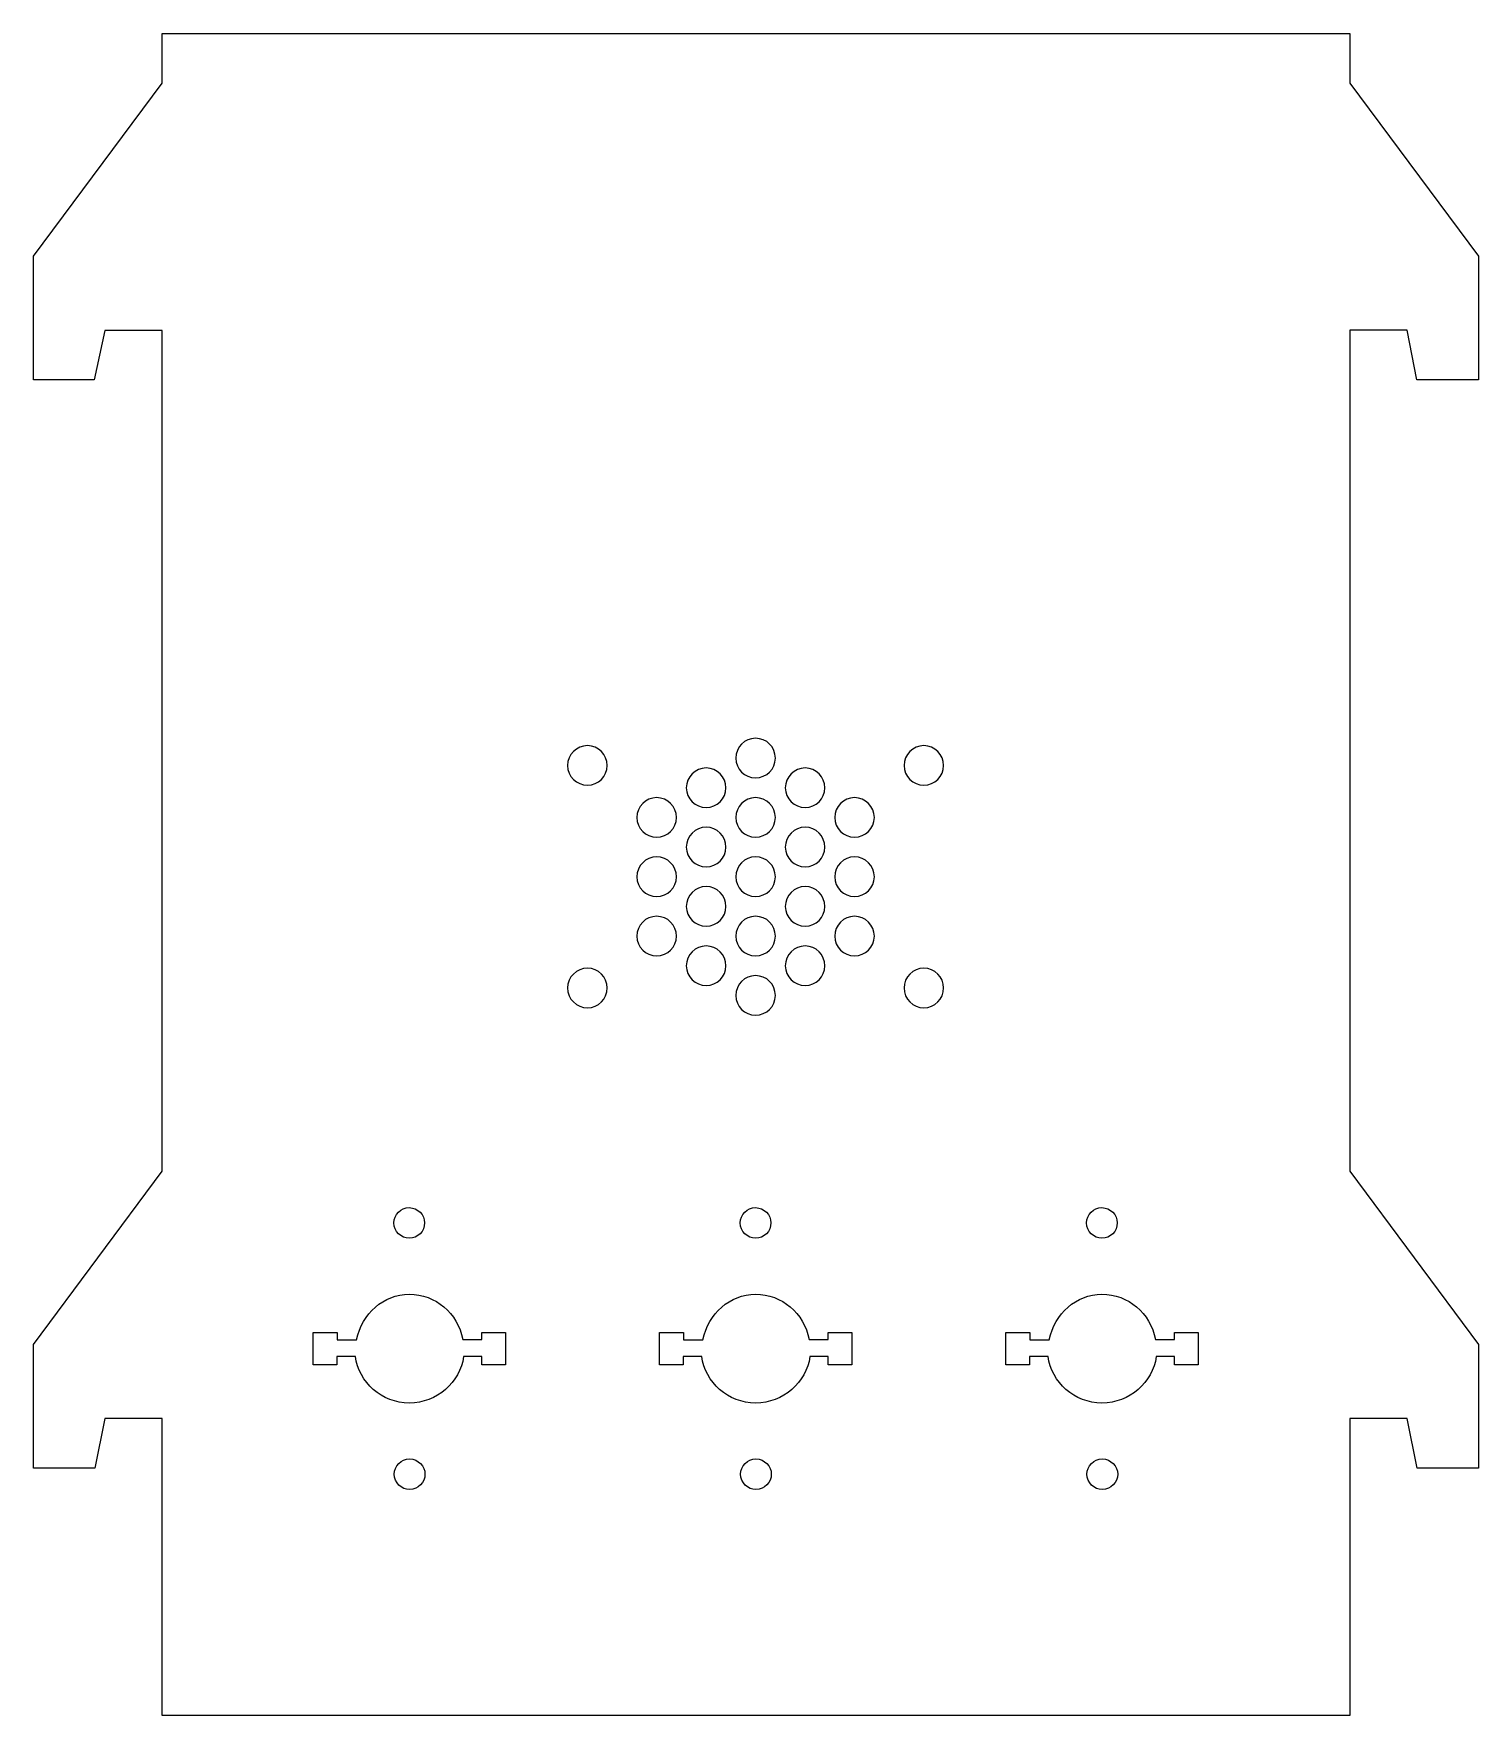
# Model space of a CAD drawing. Header units: millimetres. Extents: x -13 to 133, y -170 to 0.
import ezdxf

# ---------------------------------------------------------------- set-up
doc = ezdxf.new("R2010")
doc.units = ezdxf.units.MM
doc.layers.get('0').update_dxf_attribs({"linetype": 'CONTINUOUS'})

msp = doc.modelspace()

# ---------------------------------------------------------------- linework, layer by layer
for p, q in [((120, -29.98), (120, -29.98)), ((15.24, -134.56), (15.24, -131.31)), ((15.24, -131.31), (17.67, -131.31)), ((17.67, -131.31), (17.67, -132.03)), ((17.67, -132.03), (19.64, -132.03)), ((30.37, -131.99), (32.29, -131.99)), ((32.29, -131.99), (32.29, -131.31)), ((32.29, -131.31), (34.69, -131.31)), ((34.69, -131.31), (34.69, -134.56)), ((50.24, -134.56), (50.24, -131.31)), ((50.24, -131.31), (52.67, -131.31)), ((52.67, -131.31), (52.67, -132.03)), ((52.67, -132.03), (54.64, -132.03)), ((65.37, -131.99), (67.29, -131.99)), ((67.29, -131.99), (67.29, -131.31)), ((67.29, -131.31), (69.69, -131.31)), ((69.69, -131.31), (69.69, -134.56)), ((85.24, -134.56), (85.24, -131.31)), ((85.24, -131.31), (87.67, -131.31)), ((87.67, -131.31), (87.67, -132.03)), ((87.67, -132.03), (89.64, -132.03)), ((100.37, -131.99), (102.29, -131.99)), ((102.29, -131.99), (102.29, -131.31)), ((102.29, -131.31), (104.69, -131.31)), ((104.69, -131.31), (104.69, -134.56)), ((19.51, -133.71), (17.64, -133.71)), ((17.64, -133.71), (17.64, -134.56)), ((32.29, -133.73), (30.45, -133.73)), ((32.29, -134.56), (32.29, -133.73)), ((54.51, -133.71), (52.64, -133.71)), ((52.64, -133.71), (52.64, -134.56)), ((67.29, -133.73), (65.45, -133.73)), ((67.29, -134.56), (67.29, -133.73)), ((89.51, -133.71), (87.64, -133.71)), ((87.64, -133.71), (87.64, -134.56)), ((102.29, -133.73), (100.45, -133.73)), ((102.29, -134.56), (102.29, -133.73)), ((17.64, -134.56), (15.24, -134.56)), ((34.69, -134.56), (32.29, -134.56)), ((52.64, -134.56), (50.24, -134.56)), ((69.69, -134.56), (67.29, -134.56)), ((87.64, -134.56), (85.24, -134.56)), ((104.69, -134.56), (102.29, -134.56)), ((120, -140), (120, -140))]:
    msp.add_line(p, q)
msp.add_lwpolyline([(0, -115), (0, -30), (-5.79, -30), (-6.88, -35), (-13, -35), (-13, -22.5), (0, -5), (0, 0), (120, 0), (120, -5), (120, -5), (133, -22.5), (133, -35), (126.8, -35), (125.8, -29.98), (120, -29.98), (120, -115), (120, -115), (133, -132.5), (133, -145), (126.82, -145), (125.8, -140), (120, -140), (120, -170), (0, -170), (0, -140), (-5.79, -140), (-6.81, -145), (-13, -145), (-13, -132.5)], close=True)
for points, knots in [([(59.96, -75.23), (58.86, -75.23), (57.96, -74.33), (57.96, -73.23), (57.96, -72.12), (58.86, -71.23), (59.96, -71.23), (61.07, -71.23), (61.96, -72.12), (61.96, -73.23), (61.96, -74.33), (61.07, -75.23), (59.96, -75.23)], [0, 0, 0, 0, 1, 1, 1, 2, 2, 2, 3, 3, 3, 4, 4, 4, 4]), ([(42.96, -75.97), (41.86, -75.97), (40.96, -75.08), (40.96, -73.97), (40.96, -72.87), (41.86, -71.97), (42.96, -71.97), (44.07, -71.97), (44.96, -72.87), (44.96, -73.97), (44.96, -75.08), (44.07, -75.97), (42.96, -75.97)], [0, 0, 0, 0, 1, 1, 1, 2, 2, 2, 3, 3, 3, 4, 4, 4, 4]), ([(76.96, -75.97), (75.86, -75.97), (74.96, -75.08), (74.96, -73.97), (74.96, -72.87), (75.86, -71.97), (76.96, -71.97), (78.07, -71.97), (78.96, -72.87), (78.96, -73.97), (78.96, -75.08), (78.07, -75.97), (76.96, -75.97)], [0, 0, 0, 0, 1, 1, 1, 2, 2, 2, 3, 3, 3, 4, 4, 4, 4]), ([(54.96, -78.23), (53.86, -78.23), (52.96, -77.33), (52.96, -76.23), (52.96, -75.12), (53.86, -74.23), (54.96, -74.23), (56.07, -74.23), (56.96, -75.12), (56.96, -76.23), (56.96, -77.33), (56.07, -78.23), (54.96, -78.23)], [0, 0, 0, 0, 1, 1, 1, 2, 2, 2, 3, 3, 3, 4, 4, 4, 4]), ([(64.96, -78.23), (63.86, -78.23), (62.96, -77.33), (62.96, -76.23), (62.96, -75.12), (63.86, -74.23), (64.96, -74.23), (66.07, -74.23), (66.96, -75.12), (66.96, -76.23), (66.96, -77.33), (66.07, -78.23), (64.96, -78.23)], [0, 0, 0, 0, 1, 1, 1, 2, 2, 2, 3, 3, 3, 4, 4, 4, 4]), ([(49.96, -81.23), (48.86, -81.23), (47.96, -80.33), (47.96, -79.23), (47.96, -78.12), (48.86, -77.23), (49.96, -77.23), (51.07, -77.23), (51.96, -78.12), (51.96, -79.23), (51.96, -80.33), (51.07, -81.23), (49.96, -81.23)], [0, 0, 0, 0, 1, 1, 1, 2, 2, 2, 3, 3, 3, 4, 4, 4, 4]), ([(59.96, -81.23), (58.86, -81.23), (57.96, -80.33), (57.96, -79.23), (57.96, -78.12), (58.86, -77.23), (59.96, -77.23), (61.07, -77.23), (61.96, -78.12), (61.96, -79.23), (61.96, -80.33), (61.07, -81.23), (59.96, -81.23)], [0, 0, 0, 0, 1, 1, 1, 2, 2, 2, 3, 3, 3, 4, 4, 4, 4]), ([(69.96, -81.23), (68.86, -81.23), (67.96, -80.33), (67.96, -79.23), (67.96, -78.12), (68.86, -77.23), (69.96, -77.23), (71.07, -77.23), (71.96, -78.12), (71.96, -79.23), (71.96, -80.33), (71.07, -81.23), (69.96, -81.23)], [0, 0, 0, 0, 1, 1, 1, 2, 2, 2, 3, 3, 3, 4, 4, 4, 4]), ([(54.96, -84.22), (53.86, -84.22), (52.96, -83.33), (52.96, -82.22), (52.96, -81.12), (53.86, -80.22), (54.96, -80.22), (56.07, -80.22), (56.96, -81.12), (56.96, -82.22), (56.96, -83.33), (56.07, -84.22), (54.96, -84.22)], [0, 0, 0, 0, 1, 1, 1, 2, 2, 2, 3, 3, 3, 4, 4, 4, 4]), ([(64.96, -84.22), (63.86, -84.22), (62.96, -83.33), (62.96, -82.22), (62.96, -81.12), (63.86, -80.22), (64.96, -80.22), (66.07, -80.22), (66.96, -81.12), (66.96, -82.22), (66.96, -83.33), (66.07, -84.22), (64.96, -84.22)], [0, 0, 0, 0, 1, 1, 1, 2, 2, 2, 3, 3, 3, 4, 4, 4, 4]), ([(49.96, -87.22), (48.86, -87.22), (47.96, -86.33), (47.96, -85.22), (47.96, -84.12), (48.86, -83.22), (49.96, -83.22), (51.07, -83.22), (51.96, -84.12), (51.96, -85.22), (51.96, -86.33), (51.07, -87.22), (49.96, -87.22)], [0, 0, 0, 0, 1, 1, 1, 2, 2, 2, 3, 3, 3, 4, 4, 4, 4]), ([(59.96, -87.22), (58.86, -87.22), (57.96, -86.33), (57.96, -85.22), (57.96, -84.12), (58.86, -83.22), (59.96, -83.22), (61.07, -83.22), (61.96, -84.12), (61.96, -85.22), (61.96, -86.33), (61.07, -87.22), (59.96, -87.22)], [0, 0, 0, 0, 1, 1, 1, 2, 2, 2, 3, 3, 3, 4, 4, 4, 4]), ([(69.96, -87.22), (68.86, -87.22), (67.96, -86.33), (67.96, -85.22), (67.96, -84.12), (68.86, -83.22), (69.96, -83.22), (71.07, -83.22), (71.96, -84.12), (71.96, -85.22), (71.96, -86.33), (71.07, -87.22), (69.96, -87.22)], [0, 0, 0, 0, 1, 1, 1, 2, 2, 2, 3, 3, 3, 4, 4, 4, 4]), ([(54.96, -90.22), (53.86, -90.22), (52.96, -89.33), (52.96, -88.22), (52.96, -87.12), (53.86, -86.22), (54.96, -86.22), (56.07, -86.22), (56.96, -87.12), (56.96, -88.22), (56.96, -89.33), (56.07, -90.22), (54.96, -90.22)], [0, 0, 0, 0, 1, 1, 1, 2, 2, 2, 3, 3, 3, 4, 4, 4, 4]), ([(64.96, -90.22), (63.86, -90.22), (62.96, -89.33), (62.96, -88.22), (62.96, -87.12), (63.86, -86.22), (64.96, -86.22), (66.07, -86.22), (66.96, -87.12), (66.96, -88.22), (66.96, -89.33), (66.07, -90.22), (64.96, -90.22)], [0, 0, 0, 0, 1, 1, 1, 2, 2, 2, 3, 3, 3, 4, 4, 4, 4]), ([(49.96, -93.22), (48.86, -93.22), (47.96, -92.33), (47.96, -91.22), (47.96, -90.12), (48.86, -89.22), (49.96, -89.22), (51.07, -89.22), (51.96, -90.12), (51.96, -91.22), (51.96, -92.33), (51.07, -93.22), (49.96, -93.22)], [0, 0, 0, 0, 1, 1, 1, 2, 2, 2, 3, 3, 3, 4, 4, 4, 4]), ([(59.96, -93.22), (58.86, -93.22), (57.96, -92.33), (57.96, -91.22), (57.96, -90.12), (58.86, -89.22), (59.96, -89.22), (61.07, -89.22), (61.96, -90.12), (61.96, -91.22), (61.96, -92.33), (61.07, -93.22), (59.96, -93.22)], [0, 0, 0, 0, 1, 1, 1, 2, 2, 2, 3, 3, 3, 4, 4, 4, 4]), ([(69.96, -93.22), (68.86, -93.22), (67.96, -92.33), (67.96, -91.22), (67.96, -90.12), (68.86, -89.22), (69.96, -89.22), (71.07, -89.22), (71.96, -90.12), (71.96, -91.22), (71.96, -92.33), (71.07, -93.22), (69.96, -93.22)], [0, 0, 0, 0, 1, 1, 1, 2, 2, 2, 3, 3, 3, 4, 4, 4, 4]), ([(54.96, -96.22), (53.86, -96.22), (52.96, -95.32), (52.96, -94.22), (52.96, -93.11), (53.86, -92.22), (54.96, -92.22), (56.07, -92.22), (56.96, -93.11), (56.96, -94.22), (56.96, -95.32), (56.07, -96.22), (54.96, -96.22)], [0, 0, 0, 0, 1, 1, 1, 2, 2, 2, 3, 3, 3, 4, 4, 4, 4]), ([(64.96, -96.22), (63.86, -96.22), (62.96, -95.32), (62.96, -94.22), (62.96, -93.11), (63.86, -92.22), (64.96, -92.22), (66.07, -92.22), (66.96, -93.11), (66.96, -94.22), (66.96, -95.32), (66.07, -96.22), (64.96, -96.22)], [0, 0, 0, 0, 1, 1, 1, 2, 2, 2, 3, 3, 3, 4, 4, 4, 4]), ([(42.96, -98.47), (41.86, -98.47), (40.96, -97.58), (40.96, -96.47), (40.96, -95.37), (41.86, -94.47), (42.96, -94.47), (44.07, -94.47), (44.96, -95.37), (44.96, -96.47), (44.96, -97.58), (44.07, -98.47), (42.96, -98.47)], [0, 0, 0, 0, 1, 1, 1, 2, 2, 2, 3, 3, 3, 4, 4, 4, 4]), ([(76.96, -98.47), (75.86, -98.47), (74.96, -97.58), (74.96, -96.47), (74.96, -95.37), (75.86, -94.47), (76.96, -94.47), (78.07, -94.47), (78.96, -95.37), (78.96, -96.47), (78.96, -97.58), (78.07, -98.47), (76.96, -98.47)], [0, 0, 0, 0, 1, 1, 1, 2, 2, 2, 3, 3, 3, 4, 4, 4, 4]), ([(59.96, -99.22), (58.86, -99.22), (57.96, -98.32), (57.96, -97.22), (57.96, -96.11), (58.86, -95.22), (59.96, -95.22), (61.07, -95.22), (61.96, -96.11), (61.96, -97.22), (61.96, -98.32), (61.07, -99.22), (59.96, -99.22)], [0, 0, 0, 0, 1, 1, 1, 2, 2, 2, 3, 3, 3, 4, 4, 4, 4]), ([(26.51, -120.22), (26.51, -121.05), (25.83, -121.77), (24.96, -121.77), (24.14, -121.77), (23.41, -121.08), (23.41, -120.22), (23.41, -119.39), (24.1, -118.67), (24.96, -118.67)], [0, 0, 0, 0, 1, 1, 1, 2, 2, 2, 3, 3, 3, 3]), ([(61.51, -120.22), (61.51, -121.05), (60.83, -121.77), (59.96, -121.77), (59.14, -121.77), (58.41, -121.08), (58.41, -120.22), (58.41, -119.39), (59.1, -118.67), (59.96, -118.67)], [0, 0, 0, 0, 1, 1, 1, 2, 2, 2, 3, 3, 3, 3]), ([(96.51, -120.22), (96.51, -121.05), (95.83, -121.77), (94.96, -121.77), (94.14, -121.77), (93.41, -121.08), (93.41, -120.22), (93.41, -119.39), (94.1, -118.67), (94.96, -118.67)], [0, 0, 0, 0, 1, 1, 1, 2, 2, 2, 3, 3, 3, 3]), ([(19.64, -132.03), (20.2, -129.39), (22.35, -127.43), (24.96, -127.43), (27.62, -127.43), (29.85, -129.34), (30.37, -131.99)], [0, 0, 0, 0, 1, 1, 1, 2, 2, 2, 2]), ([(54.64, -132.03), (55.2, -129.39), (57.35, -127.43), (59.96, -127.43), (62.62, -127.43), (64.85, -129.34), (65.37, -131.99)], [0, 0, 0, 0, 1, 1, 1, 2, 2, 2, 2]), ([(89.64, -132.03), (90.2, -129.39), (92.35, -127.43), (94.96, -127.43), (97.62, -127.43), (99.85, -129.34), (100.37, -131.99)], [0, 0, 0, 0, 1, 1, 1, 2, 2, 2, 2]), ([(30.45, -133.73), (30.09, -136.33), (27.75, -138.43), (24.96, -138.43), (22.18, -138.43), (19.87, -136.33), (19.51, -133.71)], [9, 9, 9, 9, 10, 10, 10, 11, 11, 11, 11]), ([(65.45, -133.73), (65.09, -136.33), (62.75, -138.43), (59.96, -138.43), (57.18, -138.43), (54.87, -136.33), (54.51, -133.71)], [9, 9, 9, 9, 10, 10, 10, 11, 11, 11, 11]), ([(100.45, -133.73), (100.09, -136.33), (97.75, -138.43), (94.96, -138.43), (92.18, -138.43), (89.87, -136.33), (89.51, -133.71)], [9, 9, 9, 9, 10, 10, 10, 11, 11, 11, 11]), ([(26.55, -145.62), (26.55, -146.45), (25.87, -147.17), (25, -147.17), (24.17, -147.17), (23.45, -146.48), (23.45, -145.62), (23.45, -144.79), (24.13, -144.07), (25, -144.07)], [0, 0, 0, 0, 1, 1, 1, 2, 2, 2, 3, 3, 3, 3]), ([(61.55, -145.62), (61.55, -146.45), (60.87, -147.17), (60, -147.17), (59.17, -147.17), (58.45, -146.48), (58.45, -145.62), (58.45, -144.79), (59.13, -144.07), (60, -144.07)], [0, 0, 0, 0, 1, 1, 1, 2, 2, 2, 3, 3, 3, 3]), ([(96.55, -145.62), (96.55, -146.45), (95.87, -147.17), (95, -147.17), (94.17, -147.17), (93.45, -146.48), (93.45, -145.62), (93.45, -144.79), (94.13, -144.07), (95, -144.07)], [0, 0, 0, 0, 1, 1, 1, 2, 2, 2, 3, 3, 3, 3])]:
    msp.add_open_spline(points, degree=3, knots=knots)
for points in [[(24.96, -118.67), (25.83, -118.7), (26.51, -119.39), (26.51, -120.22)], [(59.96, -118.67), (60.83, -118.7), (61.51, -119.39), (61.51, -120.22)], [(94.96, -118.67), (95.83, -118.7), (96.51, -119.39), (96.51, -120.22)], [(25, -144.07), (25.87, -144.1), (26.55, -144.79), (26.55, -145.62)], [(60, -144.07), (60.87, -144.1), (61.55, -144.79), (61.55, -145.62)], [(95, -144.07), (95.87, -144.1), (96.55, -144.79), (96.55, -145.62)]]:
    msp.add_open_spline(points, degree=3)

doc.saveas('drawing.dxf')
